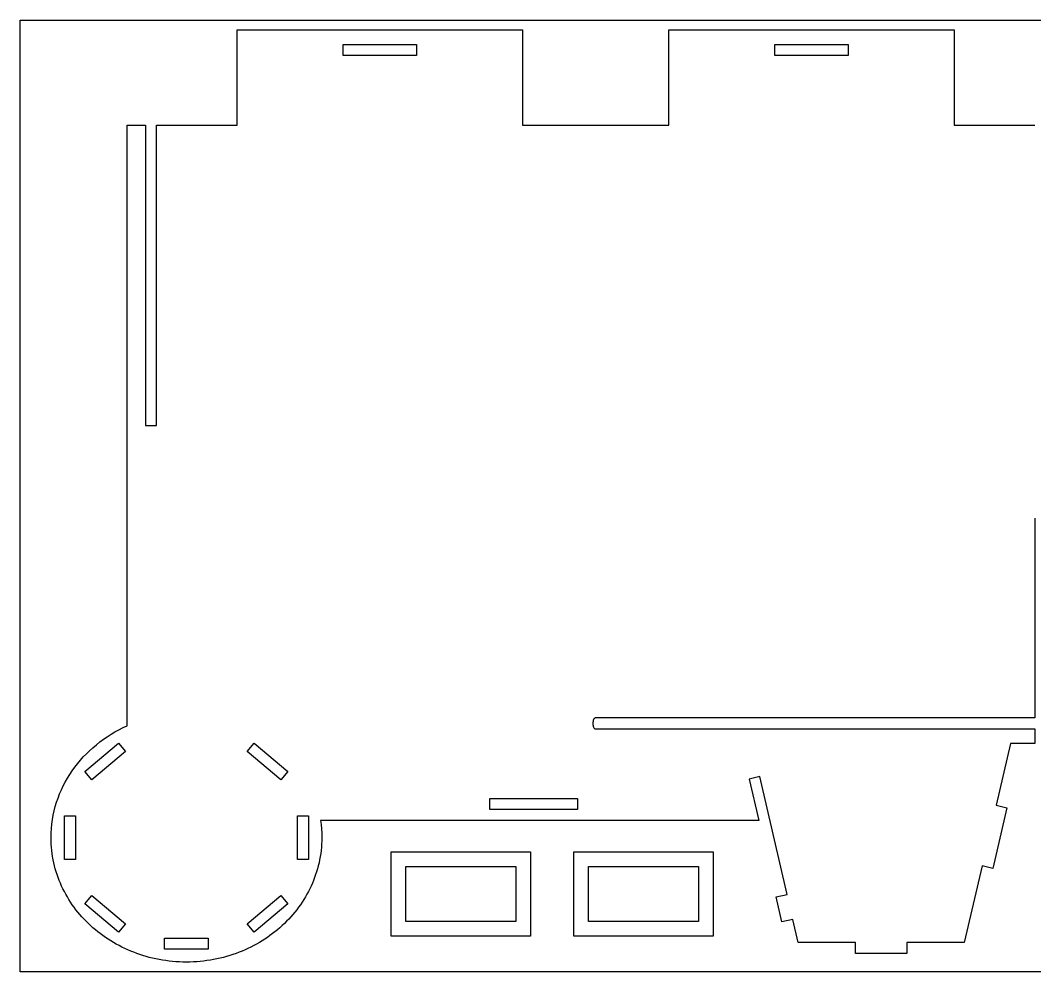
# Model space of a CAD drawing. Extents: x -7719 to 7719, y -4868 to 4868.
# Drawn here: x -2514 to 818, y -1563 to 1563 of the extents above; entities that cross this region are included whole.
import ezdxf

# ---------------------------------------------------------------- set-up
doc = ezdxf.new("R2010")
doc.units = 0
doc.header["$MEASUREMENT"] = 0
doc.layers.get('0').update_dxf_attribs({"linetype": 'CONTINUOUS'})

msp = doc.modelspace()

# ---------------------------------------------------------------- linework, layer by layer
for p, q in [((-2514, -1562.6), (-2514, 1562.6)), ((-2514, 1562.6), (2534.3, 1562.6)), ((-1801.9, 1218.4), (-1801.9, 1530.9)), ((-1801.9, 1530.9), (-864.4, 1530.9)), ((-864.4, 1530.9), (-864.4, 1218.4)), ((-383.6, 1218.4), (-383.6, 1530.9)), ((-383.6, 1530.9), (554, 1530.9)), ((554, 1530.9), (554, 1218.4)), ((-1453.3, 1446.8), (-1453.3, 1482.8)), ((-1453.3, 1482.8), (-1212.9, 1482.8)), ((-1212.9, 1482.8), (-1212.9, 1446.8)), ((-35, 1446.8), (-35, 1482.8)), ((-35, 1482.8), (205.4, 1482.8)), ((205.4, 1482.8), (205.4, 1446.8)), ((-1212.9, 1446.8), (-1453.3, 1446.8)), ((205.4, 1446.8), (-35, 1446.8)), ((-2162.5, 1218.4), (-2102.4, 1218.4)), ((-2162.5, -754.5), (-2162.5, 1218.4)), ((-2102.4, 1218.4), (-2102.4, 232)), ((-2066.4, 1218.4), (-1801.9, 1218.4)), ((-2066.4, 232), (-2066.4, 1218.4)), ((-864.4, 1218.4), (-383.6, 1218.4)), ((554, 1218.4), (818.4, 1218.4)), ((-2102.4, 232), (-2066.4, 232)), ((818.4, -72.7), (818.4, -728.8)), ((-629.5, -732.1), (-630.7, -734.4)), ((-627.9, -730.3), (-629.5, -732.1)), ((-627, -729.7), (-627.9, -730.3)), ((-626.1, -729.2), (-627, -729.7)), ((-625.1, -728.9), (-626.1, -729.2)), ((-624, -728.8), (-625.1, -728.9)), ((818.4, -728.8), (-624, -728.8)), ((-2189.8, -767.7), (-2176.3, -760.9)), ((-2176.3, -760.9), (-2162.5, -754.5)), ((-632.9, -743.5), (-633, -746.8)), ((-633, -746.8), (-632.9, -750.2)), ((-632.4, -740.2), (-632.9, -743.5)), ((-632.9, -750.2), (-632.4, -753.4)), ((-631.7, -737.2), (-632.4, -740.2)), ((-632.4, -753.4), (-631.7, -756.5)), ((-630.7, -734.4), (-631.7, -737.2)), ((-631.7, -756.5), (-630.7, -759.2)), ((-630.7, -759.2), (-629.5, -761.5)), ((-629.5, -761.5), (-627.9, -763.3)), ((-627.9, -763.3), (-627, -764)), ((-627, -764), (-626.1, -764.5)), ((-626.1, -764.5), (-625.1, -764.8)), ((-625.1, -764.8), (-624, -764.9)), ((-624, -764.9), (818.4, -764.9)), ((818.4, -764.9), (818.4, -812.9)), ((-2252.6, -808), (-2240.7, -799.2)), ((-2240.7, -799.2), (-2228.4, -790.7)), ((-2228.4, -790.7), (-2215.9, -782.7)), ((-2215.9, -782.7), (-2203, -775)), ((-2203, -775), (-2189.8, -767.7)), ((-2301.7, -904.5), (-2191.2, -811.7)), ((-2286.4, -836.6), (-2275.5, -826.7)), ((-2275.5, -826.7), (-2264.2, -817.1)), ((-2264.2, -817.1), (-2252.6, -808)), ((-2191.2, -811.7), (-2168.1, -839.4)), ((-1768.7, -839.4), (-1745.6, -811.7)), ((-1745.6, -811.7), (-1635.1, -904.5)), ((738.6, -812.9), (691.5, -1015.9)), ((818.4, -812.9), (738.6, -812.9)), ((-2316.7, -868.2), (-2307, -857.3)), ((-2307, -857.3), (-2296.9, -846.8)), ((-2296.9, -846.8), (-2286.4, -836.6)), ((-2168.1, -839.4), (-2278.5, -932.1)), ((-1658.3, -932.1), (-1768.7, -839.4)), ((-2343.4, -902.6), (-2335, -890.8)), ((-2335, -890.8), (-2326, -879.3)), ((-2326, -879.3), (-2316.7, -868.2)), ((-2366.3, -939.5), (-2359.1, -926.9)), ((-2359.1, -926.9), (-2351.5, -914.6)), ((-2351.5, -914.6), (-2343.4, -902.6)), ((-2278.5, -932.1), (-2301.7, -904.5)), ((-1635.1, -904.5), (-1658.3, -932.1)), ((-84.4, -921.6), (-119.5, -929.7)), ((-119.5, -929.7), (-88.2, -1065.4)), ((4.9, -1308.6), (-84.4, -921.6)), ((-2384.9, -978.6), (-2379.1, -965.3)), ((-2379.1, -965.3), (-2372.9, -952.3)), ((-2372.9, -952.3), (-2366.3, -939.5)), ((-2394.8, -1005.9), (-2390.1, -992.1)), ((-2390.1, -992.1), (-2384.9, -978.6)), ((-971.7, -1029.3), (-971.7, -993.2)), ((-971.7, -993.2), (-683.2, -993.2)), ((-683.2, -993.2), (-683.2, -1029.3)), ((-2402.7, -1033.9), (-2399, -1019.8)), ((-2399, -1019.8), (-2394.8, -1005.9)), ((-683.2, -1029.3), (-971.7, -1029.3)), ((726.9, -1024), (681, -1223.1)), ((691.5, -1015.9), (726.9, -1024)), ((-2410.5, -1077.4), (-2408.4, -1062.7)), ((-2408.4, -1062.7), (-2405.8, -1048.2)), ((-2405.8, -1048.2), (-2402.7, -1033.9)), ((-2369.1, -1050.1), (-2333.1, -1050.1)), ((-2369.1, -1194.4), (-2369.1, -1050.1)), ((-2333.1, -1050.1), (-2333.1, -1194.4)), ((-1603.7, -1050.1), (-1567.7, -1050.1)), ((-1603.7, -1194.4), (-1603.7, -1050.1)), ((-1567.7, -1050.1), (-1567.7, -1194.4)), ((-1528, -1065.4), (-1526.1, -1079.4)), ((-88.2, -1065.4), (-1528, -1065.4)), ((-2412.8, -1107.1), (-2411.9, -1092.2)), ((-2411.9, -1092.2), (-2410.5, -1077.4)), ((-1526.1, -1079.4), (-1524.8, -1093.5)), ((-1524.8, -1093.5), (-1523.9, -1107.8)), ((-2413.1, -1122.2), (-2412.8, -1107.1)), ((-2413, -1132.8), (-2413.1, -1122.2)), ((-2412.5, -1143.3), (-2413, -1132.8)), ((-1523.8, -1132.8), (-1524.2, -1143.3)), ((-1523.9, -1107.8), (-1523.7, -1122.2)), ((-1523.7, -1122.2), (-1523.8, -1132.8)), ((-2411.8, -1153.7), (-2412.5, -1143.3)), ((-2410.8, -1164), (-2411.8, -1153.7)), ((-2409.6, -1174.3), (-2410.8, -1164)), ((-1526, -1164), (-1527.2, -1174.3)), ((-1525, -1153.7), (-1526, -1164)), ((-1524.2, -1143.3), (-1525, -1153.7)), ((-2408, -1184.5), (-2409.6, -1174.3)), ((-2406.2, -1194.6), (-2408, -1184.5)), ((-2404.1, -1204.6), (-2406.2, -1194.6)), ((-2333.1, -1194.4), (-2369.1, -1194.4)), ((-1567.7, -1194.4), (-1603.7, -1194.4)), ((-1530.6, -1194.6), (-1532.7, -1204.6)), ((-1528.8, -1184.5), (-1530.6, -1194.6)), ((-1527.2, -1174.3), (-1528.8, -1184.5)), ((-1295.2, -1169.1), (-838.5, -1169.1)), ((-1295.2, -1445.6), (-1295.2, -1169.1)), ((-838.5, -1169.1), (-838.5, -1445.6)), ((-695.2, -1445.6), (-695.1, -1169.1)), ((-695.1, -1169.1), (-238.4, -1169.1)), ((-238.4, -1169.1), (-238.4, -1445.6)), ((-2401.7, -1214.5), (-2404.1, -1204.6)), ((-2399.1, -1224.4), (-2401.7, -1214.5)), ((-2396.3, -1234.1), (-2399.1, -1224.4)), ((-1537.7, -1224.4), (-1540.5, -1234.1)), ((-1535.1, -1214.5), (-1537.7, -1224.4)), ((-1532.7, -1204.6), (-1535.1, -1214.5)), ((-1247.2, -1397.5), (-1247.2, -1217.2)), ((-1247.2, -1217.2), (-886.6, -1217.2)), ((-886.6, -1217.2), (-886.6, -1397.5)), ((-647.1, -1397.5), (-647.1, -1217.2)), ((-647.1, -1217.2), (-286.5, -1217.2)), ((-286.5, -1217.2), (-286.5, -1397.5)), ((645.3, -1215), (586.9, -1466.7)), ((681, -1223.1), (645.3, -1215)), ((-2393.1, -1243.7), (-2396.3, -1234.1)), ((-2389.8, -1253.3), (-2393.1, -1243.7)), ((-2386.1, -1262.7), (-2389.8, -1253.3)), ((-2382.3, -1272.1), (-2386.1, -1262.7)), ((-1550.7, -1262.7), (-1554.5, -1272.1)), ((-1547, -1253.3), (-1550.7, -1262.7)), ((-1543.7, -1243.7), (-1547, -1253.3)), ((-1540.5, -1234.1), (-1543.7, -1243.7)), ((-2378.2, -1281.3), (-2382.3, -1272.1)), ((-2373.8, -1290.4), (-2378.2, -1281.3)), ((-2369.3, -1299.4), (-2373.8, -1290.4)), ((-2364.5, -1308.3), (-2369.3, -1299.4)), ((-1567.5, -1299.4), (-1572.3, -1308.3)), ((-1563, -1290.4), (-1567.5, -1299.4)), ((-1558.6, -1281.3), (-1563, -1290.4)), ((-1554.5, -1272.1), (-1558.6, -1281.3)), ((-2359.4, -1317), (-2364.5, -1308.3)), ((-2354.2, -1325.6), (-2359.4, -1317)), ((-2348.7, -1334.1), (-2354.2, -1325.6)), ((-2301.7, -1340), (-2278.5, -1312.4)), ((-2278.5, -1312.4), (-2168.1, -1405.1)), ((-1768.7, -1405.1), (-1658.3, -1312.4)), ((-1658.3, -1312.4), (-1635.1, -1340)), ((-1582.6, -1325.6), (-1588.1, -1334.1)), ((-1577.4, -1317), (-1582.6, -1325.6)), ((-1572.3, -1308.3), (-1577.4, -1317)), ((-30.8, -1316.9), (4.9, -1308.6)), ((-11.9, -1398.9), (-30.8, -1316.9)), ((-2343.1, -1342.5), (-2348.7, -1334.1)), ((-2337.2, -1350.7), (-2343.1, -1342.5)), ((-2331.1, -1358.8), (-2337.2, -1350.7)), ((-2324.8, -1366.7), (-2331.1, -1358.8)), ((-2191.2, -1432.7), (-2301.7, -1340)), ((-1635.1, -1340), (-1745.6, -1432.7)), ((-1605.7, -1358.8), (-1612, -1366.7)), ((-1599.6, -1350.7), (-1605.7, -1358.8)), ((-1593.7, -1342.5), (-1599.6, -1350.7)), ((-1588.1, -1334.1), (-1593.7, -1342.5)), ((-2318.3, -1374.5), (-2324.8, -1366.7)), ((-2311.6, -1382.2), (-2318.3, -1374.5)), ((-2304.7, -1389.7), (-2311.6, -1382.2)), ((-2297.6, -1397), (-2304.7, -1389.7)), ((-2290.3, -1404.2), (-2297.6, -1397)), ((-1639.2, -1397), (-1646.5, -1404.2)), ((-1632.1, -1389.7), (-1639.2, -1397)), ((-1625.2, -1382.2), (-1632.1, -1389.7)), ((-1618.5, -1374.5), (-1625.2, -1382.2)), ((-1612, -1366.7), (-1618.5, -1374.5)), ((-886.6, -1397.5), (-1247.2, -1397.5)), ((-286.5, -1397.5), (-647.1, -1397.5)), ((23.9, -1390.6), (-11.9, -1398.9)), ((41.4, -1466.7), (23.9, -1390.6)), ((-2282.9, -1411.2), (-2290.3, -1404.2)), ((-2275.2, -1418), (-2282.9, -1411.2)), ((-2267.4, -1424.7), (-2275.2, -1418)), ((-2259.4, -1431.2), (-2267.4, -1424.7)), ((-2251.3, -1437.6), (-2259.4, -1431.2)), ((-2168.1, -1405.1), (-2191.2, -1432.7)), ((-1745.6, -1432.7), (-1768.7, -1405.1)), ((-1677.4, -1431.2), (-1685.5, -1437.6)), ((-1669.4, -1424.7), (-1677.4, -1431.2)), ((-1661.6, -1418), (-1669.4, -1424.7)), ((-1653.9, -1411.2), (-1661.6, -1418)), ((-1646.5, -1404.2), (-1653.9, -1411.2)), ((-2242.9, -1443.7), (-2251.3, -1437.6)), ((-2234.5, -1449.7), (-2242.9, -1443.7)), ((-2225.8, -1455.5), (-2234.5, -1449.7)), ((-2217, -1461.1), (-2225.8, -1455.5)), ((-2208.1, -1466.5), (-2217, -1461.1)), ((-2040.5, -1451.9), (-1896.3, -1451.9)), ((-2040.5, -1488), (-2040.5, -1451.9)), ((-1896.3, -1451.9), (-1896.3, -1488)), ((-1719.8, -1461.1), (-1728.7, -1466.5)), ((-1711, -1455.5), (-1719.8, -1461.1)), ((-1702.3, -1449.7), (-1711, -1455.5)), ((-1693.8, -1443.7), (-1702.3, -1449.7)), ((-1685.5, -1437.6), (-1693.8, -1443.7)), ((-838.5, -1445.6), (-1295.2, -1445.6)), ((-238.4, -1445.6), (-695.2, -1445.6)), ((-2199, -1471.7), (-2208.1, -1466.5)), ((-2189.7, -1476.8), (-2199, -1471.7)), ((-2180.4, -1481.6), (-2189.7, -1476.8)), ((-2170.8, -1486.2), (-2180.4, -1481.6)), ((-2161.2, -1490.6), (-2170.8, -1486.2)), ((-2151.4, -1494.8), (-2161.2, -1490.6)), ((-2141.5, -1498.8), (-2151.4, -1494.8)), ((-2131.5, -1502.6), (-2141.5, -1498.8)), ((-1896.3, -1488), (-2040.5, -1488)), ((-1795.3, -1498.8), (-1805.3, -1502.6)), ((-1785.4, -1494.8), (-1795.3, -1498.8)), ((-1775.6, -1490.6), (-1785.4, -1494.8)), ((-1766, -1486.2), (-1775.6, -1490.6)), ((-1756.4, -1481.6), (-1766, -1486.2)), ((-1747, -1476.8), (-1756.4, -1481.6)), ((-1737.8, -1471.7), (-1747, -1476.8)), ((-1728.7, -1466.5), (-1737.8, -1471.7)), ((230.1, -1466.7), (41.4, -1466.7)), ((230.1, -1502.7), (230.1, -1466.7)), ((398.4, -1466.7), (398.4, -1502.7)), ((586.9, -1466.7), (398.4, -1466.7)), ((-2121.3, -1506.1), (-2131.5, -1502.6)), ((-2111, -1509.4), (-2121.3, -1506.1)), ((-2100.6, -1512.5), (-2111, -1509.4)), ((-2090.1, -1515.4), (-2100.6, -1512.5)), ((-2079.5, -1518), (-2090.1, -1515.4)), ((-2068.8, -1520.4), (-2079.5, -1518)), ((-2058, -1522.6), (-2068.8, -1520.4)), ((-2047.1, -1524.5), (-2058, -1522.6)), ((-2036.1, -1526.2), (-2047.1, -1524.5)), ((-2025, -1527.6), (-2036.1, -1526.2)), ((-2013.9, -1528.8), (-2025, -1527.6)), ((-2002.6, -1529.7), (-2013.9, -1528.8)), ((-1991.3, -1530.4), (-2002.6, -1529.7)), ((-1979.9, -1530.8), (-1991.3, -1530.4)), ((-1968.4, -1530.9), (-1979.9, -1530.8)), ((-1956.9, -1530.8), (-1968.4, -1530.9)), ((-1945.5, -1530.4), (-1956.9, -1530.8)), ((-1934.2, -1529.7), (-1945.5, -1530.4)), ((-1922.9, -1528.8), (-1934.2, -1529.7)), ((-1911.8, -1527.6), (-1922.9, -1528.8)), ((-1900.7, -1526.2), (-1911.8, -1527.6)), ((-1889.7, -1524.5), (-1900.7, -1526.2)), ((-1878.8, -1522.6), (-1889.7, -1524.5)), ((-1868, -1520.4), (-1878.8, -1522.6)), ((-1857.3, -1518), (-1868, -1520.4)), ((-1846.7, -1515.4), (-1857.3, -1518)), ((-1836.2, -1512.5), (-1846.7, -1515.4)), ((-1825.8, -1509.4), (-1836.2, -1512.5)), ((-1815.5, -1506.1), (-1825.8, -1509.4)), ((-1805.3, -1502.6), (-1815.5, -1506.1)), ((398.4, -1502.7), (230.1, -1502.7)), ((2534.3, -1562.6), (-2514, -1562.6))]:
    msp.add_line(p, q)

doc.saveas('drawing.dxf')
